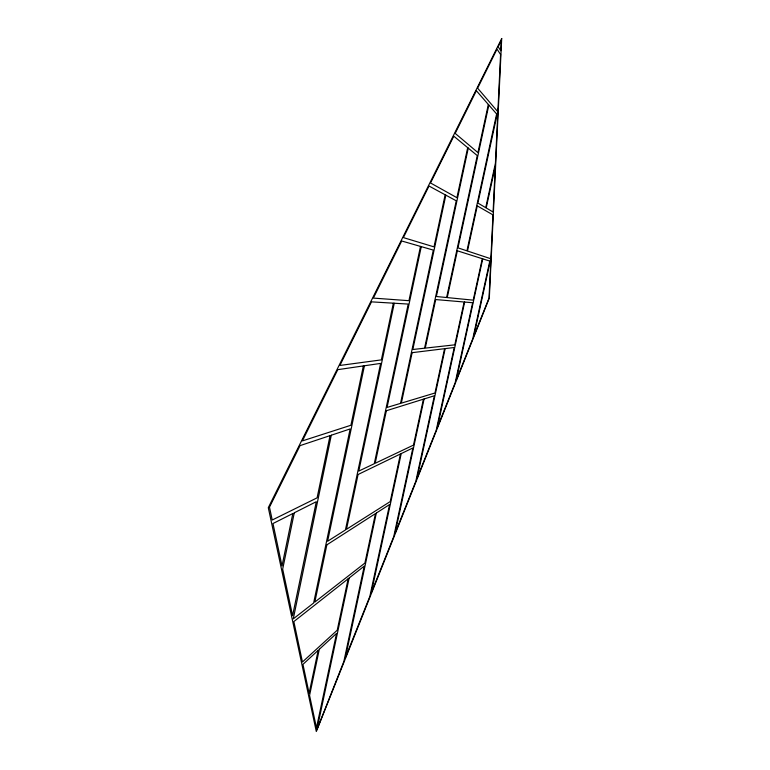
<?xml version="1.0" encoding="UTF-8"?>
<svg xmlns="http://www.w3.org/2000/svg" width="770" height="770" viewBox="0 0 770 770"><rect width="100%" height="100%" fill="white"/><g stroke="black" fill="none" stroke-linecap="round" stroke-linejoin="round"><path stroke-width="1.16" d="M490.933 257.998L489.027 298.048L473.781 336.24L490.933 257.998M492.973 214.897L491.058 255.361L490.346 258.595L467.486 251.02L477.275 205.888L492.973 214.897M495.274 166.301L493.108 212.039L486.207 207.958L495.274 166.301M497.911 110.793L495.428 163.182L485.735 207.679L477.891 203.049L497.911 110.793M500.577 54.497L498.075 107.357L497.256 111.092L477.631 88.175L497.025 49.136L500.577 54.497M501.231 40.666L500.76 50.733L498.19 46.797L501.231 40.666M501.703 38.5L489.316 298.086L316.306 731.5L268.297 507.69L501.703 38.5M292.821 513.532L282.012 565.979L272.975 523.533L292.821 513.532M294.284 512.791L282.677 569.097L292.59 615.682L316.306 501.694L294.284 512.791M330.051 435.628L317.105 497.834L272.224 520.019L269.49 507.141L300.05 445.628L330.051 435.628M331.302 435.214L293.274 618.878L313.631 603.006L350.148 428.938L331.302 435.214M363.363 365.923L350.918 425.252L302.398 440.902L337.789 369.658L363.363 365.923M326.855 544.842L314.843 602.063L364.903 563.053L375.462 513.609L326.855 544.842M364.431 365.769L327.606 541.252L345.432 529.952L380.63 363.401L364.431 365.769M318.174 650.332L309.107 693.289L302.957 664.366L318.174 650.332M319.309 649.283L309.569 695.435L316.47 727.881L336.548 633.412L319.309 649.283M393.355 303.178L381.371 359.879L339.878 365.452L371.477 301.859L393.355 303.178M358.069 474.503L346.49 529.288L390.226 501.578L400.458 453.963L358.069 474.503M394.269 303.236L358.791 471.067L374.268 463.713L408.216 304.073L394.269 303.236M348.156 578.799L337.231 630.207L302.446 661.988L293.842 621.573L348.156 578.799M349.147 578.02L316.884 729.787L343.863 661.469L364.239 566.123L349.147 578.02M420.487 246.41L408.937 300.695L373.344 298.096L401.709 240.991L420.487 246.41M386.367 410.737L375.192 463.28L413.5 445.089L423.413 399.178L386.367 410.737M421.277 246.631L387.069 407.445L400.535 403.384L433.317 250.106L421.277 246.631M376.338 513.051L345.451 657.484L369.85 596.404L389.591 504.533L376.338 513.051M445.156 194.791L434.011 246.872L403.393 237.603L429.015 186.032L445.156 194.791M412.133 352.67L401.334 403.143L434.963 393.008L444.569 348.685L412.133 352.67M445.84 195.156L412.816 349.503L424.559 348.194L456.254 200.806L445.84 195.156M401.218 453.597L371.313 592.746L393.749 536.575L412.884 447.947L401.218 453.597M467.679 147.657L456.918 197.698L430.536 182.971L453.79 136.174L467.679 147.657M435.704 299.559L425.261 348.117L454.81 344.835L464.137 302.004L435.704 299.559M468.266 148.148L436.359 296.508L446.619 297.528L477.275 155.598L468.266 148.148M424.087 398.976L395.097 533.206L415.8 481.375L434.367 395.761L424.087 398.976M488.324 104.451L477.929 152.604L455.176 133.383L476.361 90.725L488.324 104.451M457.342 250.799L447.235 297.586L473.223 300.156L482.28 258.701L457.342 250.799M488.834 105.038L457.977 247.863L466.947 250.837L496.631 113.979L488.834 105.038M445.166 348.618L417.042 478.257L436.205 430.286L454.233 347.501L445.166 348.618M464.656 302.042L437.36 427.398L455.147 382.873L472.655 302.735L464.656 302.042M482.732 258.855L456.225 380.188L472.78 338.742L489.797 261.088L482.732 258.855"/></g></svg>
